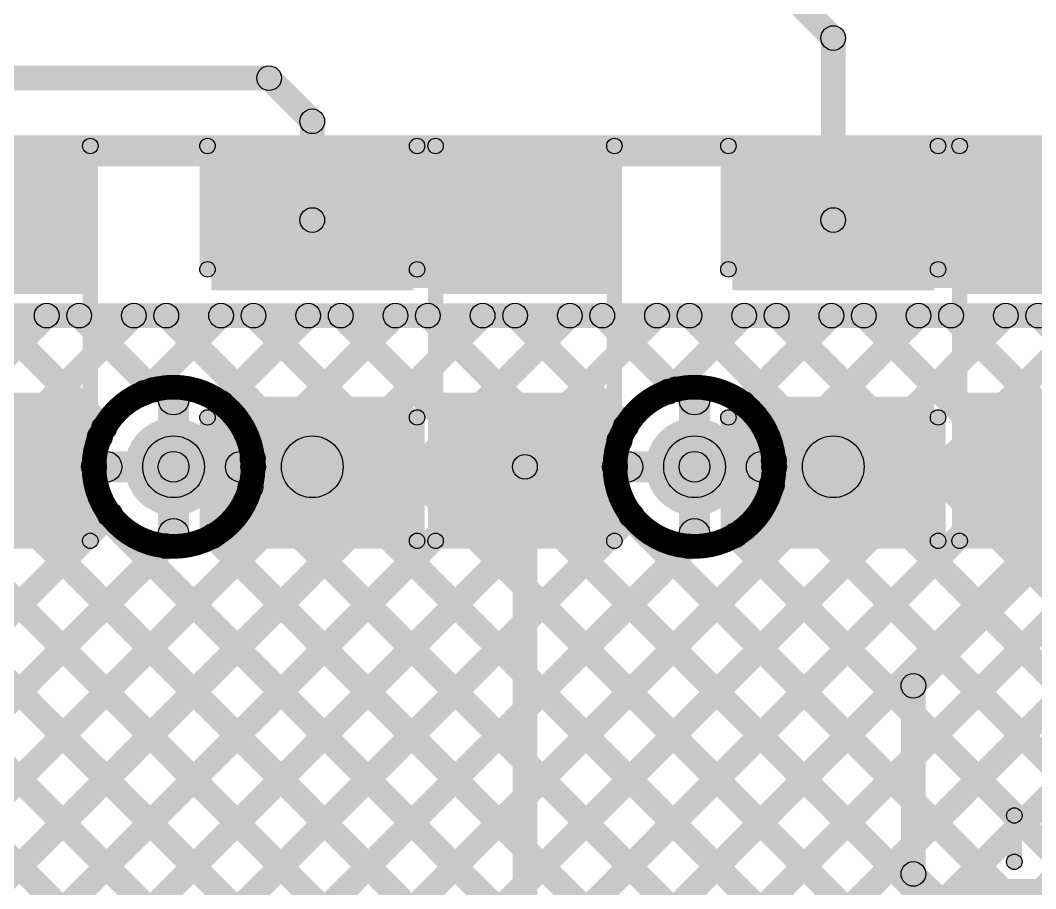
# Model space of a CAD drawing. Header units: millimetres. Extents: x 2.38 to 5.72, y -0.36 to 1.72.
# Drawn here: x 3.7343 to 4.0637, y 0.2732 to 0.5547 of the extents above; entities that cross this region are included whole.
import ezdxf

# ---------------------------------------------------------------- set-up
doc = ezdxf.new("R2010")
doc.units = ezdxf.units.MM
doc.header["$MEASUREMENT"] = 0
for name, color, linetype in [('BottomLayer', 5, 'Continuous'), ('BottomOverlay', 54, 'Continuous'), ('BottomPaste', 16, 'Continuous'), ('BottomSolder', 6, 'Continuous'), ('Mechanical1', 6, 'Continuous'), ('TopLayer', 1, 'Continuous'), ('ViaHoleLayer', 16, 'Continuous')]:
    doc.layers.add(name, color=color, linetype=linetype)

# ---------------------------------------------------------------- blocks, each defined once
blk = doc.blocks.new('20_QFN_B_2')
at = {"layer": 'BottomLayer'}
for points in [[(-0.03543, 0.0748), (-0.02756, 0.0748), (-0.02756, 0.04331), (-0.03543, 0.04331)], [(-0.01969, 0.0748), (-0.01181, 0.0748), (-0.01181, 0.04331), (-0.01969, 0.04331)], [(-0.00394, 0.0748), (0.00394, 0.0748), (0.00394, 0.04331), (-0.00394, 0.04331)], [(0.01181, 0.0748), (0.01969, 0.0748), (0.01969, 0.04331), (0.01181, 0.04331)], [(0.02756, 0.0748), (0.03543, 0.0748), (0.03543, 0.04331), (0.02756, 0.04331)], [(-0.0748, 0.03543), (-0.04331, 0.03543), (-0.04331, 0.02756), (-0.0748, 0.02756)], [(-0.03543, 0.03543), (0.03543, 0.03543), (0.03543, -0.03543), (-0.03543, -0.03543)], [(0.04331, 0.03543), (0.0748, 0.03543), (0.0748, 0.02756), (0.04331, 0.02756)], [(-0.0748, 0.01969), (-0.04331, 0.01969), (-0.04331, 0.01181), (-0.0748, 0.01181)], [(0.04331, 0.01969), (0.0748, 0.01969), (0.0748, 0.01181), (0.04331, 0.01181)], [(-0.0748, 0.00394), (-0.04331, 0.00394), (-0.04331, -0.00394), (-0.0748, -0.00394)], [(0.04331, 0.00394), (0.0748, 0.00394), (0.0748, -0.00394), (0.04331, -0.00394)], [(-0.0748, -0.01181), (-0.04331, -0.01181), (-0.04331, -0.01969), (-0.0748, -0.01969)], [(0.04331, -0.01181), (0.0748, -0.01181), (0.0748, -0.01969), (0.04331, -0.01969)], [(-0.0748, -0.02756), (-0.04331, -0.02756), (-0.04331, -0.03543), (-0.0748, -0.03543)], [(0.04331, -0.02756), (0.0748, -0.02756), (0.0748, -0.03543), (0.04331, -0.03543)], [(-0.03543, -0.04331), (-0.02756, -0.04331), (-0.02756, -0.0748), (-0.03543, -0.0748)], [(-0.01969, -0.04331), (-0.01181, -0.04331), (-0.01181, -0.0748), (-0.01969, -0.0748)], [(-0.00394, -0.04331), (0.00394, -0.04331), (0.00394, -0.0748), (-0.00394, -0.0748)], [(0.01181, -0.04331), (0.01969, -0.04331), (0.01969, -0.0748), (0.01181, -0.0748)], [(0.02756, -0.04331), (0.03543, -0.04331), (0.03543, -0.0748), (0.02756, -0.0748)]]:
    blk.add_hatch(color=5, dxfattribs=at).paths.add_polyline_path(points)
at = {"layer": 'BottomOverlay'}
h = blk.add_hatch(color=54, dxfattribs=at)
edge = h.paths.add_edge_path()
edge.add_arc((-0.06, 0.06), 0.0025, 0, 360)
h = blk.add_hatch(color=54, dxfattribs=at)
edge = h.paths.add_edge_path()
edge.add_arc((-0.06, 0.06), 0.0025, 0, 360)
for points in [[(-0.0625, 0.06), (-0.0575, 0.06), (-0.0575, 0.045), (-0.0625, 0.045)], [(-0.045, 0.0625), (-0.045, 0.0575), (-0.06, 0.0575), (-0.06, 0.0625)], [(0.06, 0.0625), (0.06, 0.0575), (0.045, 0.0575), (0.045, 0.0625)], [(0.0575, 0.06), (0.0625, 0.06), (0.0625, 0.045), (0.0575, 0.045)], [(-0.0625, -0.045), (-0.0575, -0.045), (-0.0575, -0.06), (-0.0625, -0.06)], [(0.0575, -0.045), (0.0625, -0.045), (0.0625, -0.06), (0.0575, -0.06)], [(-0.045, -0.0575), (-0.045, -0.0625), (-0.06, -0.0625), (-0.06, -0.0575)], [(0.06, -0.0575), (0.06, -0.0625), (0.045, -0.0625), (0.045, -0.0575)]]:
    blk.add_hatch(color=54, dxfattribs=at).paths.add_polyline_path(points)
h = blk.add_hatch(color=54, dxfattribs=at)
edge = h.paths.add_edge_path()
edge.add_arc((-0.045, 0.06), 0.0025, 0, 360)
h = blk.add_hatch(color=54, dxfattribs=at)
edge = h.paths.add_edge_path()
edge.add_arc((0.045, 0.06), 0.0025, 0, 360)
h = blk.add_hatch(color=54, dxfattribs=at)
edge = h.paths.add_edge_path()
edge.add_arc((0.06, 0.06), 0.0025, 0, 360)
h = blk.add_hatch(color=54, dxfattribs=at)
edge = h.paths.add_edge_path()
edge.add_arc((0.06, 0.06), 0.0025, 0, 360)
h = blk.add_hatch(color=54, dxfattribs=at)
edge = h.paths.add_edge_path()
edge.add_arc((-0.06, 0.045), 0.0025, 0, 360)
h = blk.add_hatch(color=54, dxfattribs=at)
edge = h.paths.add_edge_path()
edge.add_arc((0.06, 0.045), 0.0025, 0, 360)
h = blk.add_hatch(color=54, dxfattribs=at)
edge = h.paths.add_edge_path()
edge.add_arc((-0.072, -0.043), 0.0025, 0, 360)
h = blk.add_hatch(color=54, dxfattribs=at)
edge = h.paths.add_edge_path()
edge.add_arc((-0.068, -0.043), 0.0025, 0, 360)
h = blk.add_hatch(color=54, dxfattribs=at)
edge = h.paths.add_edge_path()
edge.add_arc((-0.06, -0.045), 0.0025, 0, 360)
h = blk.add_hatch(color=54, dxfattribs=at)
edge = h.paths.add_edge_path()
edge.add_arc((0.06, -0.045), 0.0025, 0, 360)
h = blk.add_hatch(color=54, dxfattribs=at)
edge = h.paths.add_edge_path()
edge.add_arc((-0.06, -0.06), 0.0025, 0, 360)
h = blk.add_hatch(color=54, dxfattribs=at)
edge = h.paths.add_edge_path()
edge.add_arc((-0.06, -0.06), 0.0025, 0, 360)
h = blk.add_hatch(color=54, dxfattribs=at)
edge = h.paths.add_edge_path()
edge.add_arc((-0.045, -0.06), 0.0025, 0, 360)
h = blk.add_hatch(color=54, dxfattribs=at)
edge = h.paths.add_edge_path()
edge.add_arc((0.045, -0.06), 0.0025, 0, 360)
h = blk.add_hatch(color=54, dxfattribs=at)
edge = h.paths.add_edge_path()
edge.add_arc((0.06, -0.06), 0.0025, 0, 360)
h = blk.add_hatch(color=54, dxfattribs=at)
edge = h.paths.add_edge_path()
edge.add_arc((0.06, -0.06), 0.0025, 0, 360)
at = {"layer": 'BottomPaste'}
for points in [[(-0.03543, 0.0748), (-0.02756, 0.0748), (-0.02756, 0.04331), (-0.03543, 0.04331)], [(-0.01969, 0.0748), (-0.01181, 0.0748), (-0.01181, 0.04331), (-0.01969, 0.04331)], [(-0.00394, 0.0748), (0.00394, 0.0748), (0.00394, 0.04331), (-0.00394, 0.04331)], [(0.01181, 0.0748), (0.01969, 0.0748), (0.01969, 0.04331), (0.01181, 0.04331)], [(0.02756, 0.0748), (0.03543, 0.0748), (0.03543, 0.04331), (0.02756, 0.04331)], [(-0.0748, 0.03543), (-0.04331, 0.03543), (-0.04331, 0.02756), (-0.0748, 0.02756)], [(-0.03543, 0.03543), (0.03543, 0.03543), (0.03543, -0.03543), (-0.03543, -0.03543)], [(0.04331, 0.03543), (0.0748, 0.03543), (0.0748, 0.02756), (0.04331, 0.02756)], [(-0.0748, 0.01969), (-0.04331, 0.01969), (-0.04331, 0.01181), (-0.0748, 0.01181)], [(0.04331, 0.01969), (0.0748, 0.01969), (0.0748, 0.01181), (0.04331, 0.01181)], [(-0.0748, 0.00394), (-0.04331, 0.00394), (-0.04331, -0.00394), (-0.0748, -0.00394)], [(0.04331, 0.00394), (0.0748, 0.00394), (0.0748, -0.00394), (0.04331, -0.00394)], [(-0.0748, -0.01181), (-0.04331, -0.01181), (-0.04331, -0.01969), (-0.0748, -0.01969)], [(0.04331, -0.01181), (0.0748, -0.01181), (0.0748, -0.01969), (0.04331, -0.01969)], [(-0.0748, -0.02756), (-0.04331, -0.02756), (-0.04331, -0.03543), (-0.0748, -0.03543)], [(0.04331, -0.02756), (0.0748, -0.02756), (0.0748, -0.03543), (0.04331, -0.03543)], [(-0.03543, -0.04331), (-0.02756, -0.04331), (-0.02756, -0.0748), (-0.03543, -0.0748)], [(-0.01969, -0.04331), (-0.01181, -0.04331), (-0.01181, -0.0748), (-0.01969, -0.0748)], [(-0.00394, -0.04331), (0.00394, -0.04331), (0.00394, -0.0748), (-0.00394, -0.0748)], [(0.01181, -0.04331), (0.01969, -0.04331), (0.01969, -0.0748), (0.01181, -0.0748)], [(0.02756, -0.04331), (0.03543, -0.04331), (0.03543, -0.0748), (0.02756, -0.0748)]]:
    blk.add_hatch(color=16, dxfattribs=at).paths.add_polyline_path(points)
at = {"layer": 'BottomSolder'}
for points in [[(-0.03943, 0.0788), (-0.02356, 0.0788), (-0.02356, 0.03931), (-0.03943, 0.03931)], [(-0.02369, 0.0788), (-0.00781, 0.0788), (-0.00781, 0.03931), (-0.02369, 0.03931)], [(-0.00794, 0.0788), (0.00794, 0.0788), (0.00794, 0.03931), (-0.00794, 0.03931)], [(0.00781, 0.0788), (0.02369, 0.0788), (0.02369, 0.03931), (0.00781, 0.03931)], [(0.02356, 0.0788), (0.03943, 0.0788), (0.03943, 0.03931), (0.02356, 0.03931)], [(-0.0788, 0.03943), (-0.03931, 0.03943), (-0.03931, 0.02356), (-0.0788, 0.02356)], [(-0.03943, 0.03943), (0.03943, 0.03943), (0.03943, -0.03943), (-0.03943, -0.03943)], [(0.03931, 0.03943), (0.0788, 0.03943), (0.0788, 0.02356), (0.03931, 0.02356)], [(-0.0788, 0.02369), (-0.03931, 0.02369), (-0.03931, 0.00781), (-0.0788, 0.00781)], [(0.03931, 0.02369), (0.0788, 0.02369), (0.0788, 0.00781), (0.03931, 0.00781)], [(-0.0788, 0.00794), (-0.03931, 0.00794), (-0.03931, -0.00794), (-0.0788, -0.00794)], [(0.03931, 0.00794), (0.0788, 0.00794), (0.0788, -0.00794), (0.03931, -0.00794)], [(-0.0788, -0.00781), (-0.03931, -0.00781), (-0.03931, -0.02369), (-0.0788, -0.02369)], [(0.03931, -0.00781), (0.0788, -0.00781), (0.0788, -0.02369), (0.03931, -0.02369)], [(-0.0788, -0.02356), (-0.03931, -0.02356), (-0.03931, -0.03943), (-0.0788, -0.03943)], [(0.03931, -0.02356), (0.0788, -0.02356), (0.0788, -0.03943), (0.03931, -0.03943)], [(-0.03943, -0.03931), (-0.02356, -0.03931), (-0.02356, -0.0788), (-0.03943, -0.0788)], [(-0.02369, -0.03931), (-0.00781, -0.03931), (-0.00781, -0.0788), (-0.02369, -0.0788)], [(-0.00794, -0.03931), (0.00794, -0.03931), (0.00794, -0.0788), (-0.00794, -0.0788)], [(0.00781, -0.03931), (0.02369, -0.03931), (0.02369, -0.0788), (0.00781, -0.0788)], [(0.02356, -0.03931), (0.03943, -0.03931), (0.03943, -0.0788), (0.02356, -0.0788)]]:
    blk.add_hatch(color=6, dxfattribs=at).paths.add_polyline_path(points)
at = {"layer": 'BottomOverlay', "const_width": 0.005}
blk.add_lwpolyline([(-0.068, -0.043, 1), (-0.072, -0.043, 1)], format="xyb", close=True, dxfattribs=at)
at = {"layer": 'BottomOverlay'}
for centre in [(-0.06, 0.06), (-0.06, 0.06), (-0.045, 0.06), (0.045, 0.06), (0.06, 0.06), (0.06, 0.06), (-0.06, 0.045), (0.06, 0.045), (-0.072, -0.043), (-0.068, -0.043), (-0.06, -0.045), (0.06, -0.045), (-0.06, -0.06), (-0.06, -0.06), (-0.045, -0.06), (0.045, -0.06), (0.06, -0.06), (0.06, -0.06)]:
    blk.add_circle(centre, 0.0025, dxfattribs=at)
blk = doc.blocks.new('RES_0805_B_6')
at = {"layer": 'BottomLayer'}
for points in [[(-0.06, 0.025), (-0.02, 0.025), (-0.02, -0.025), (-0.06, -0.025)], [(0.02, 0.025), (0.06, 0.025), (0.06, -0.025), (0.02, -0.025)]]:
    blk.add_hatch(color=5, dxfattribs=at).paths.add_polyline_path(points)
at = {"layer": 'BottomOverlay'}
h = blk.add_hatch(color=54, dxfattribs=at)
edge = h.paths.add_edge_path()
edge.add_arc((-0.064, 0.029), 0.0025, 0, 360)
h = blk.add_hatch(color=54, dxfattribs=at)
edge = h.paths.add_edge_path()
edge.add_arc((-0.064, 0.029), 0.0025, 0, 360)
for points in [[(-0.064, 0.0265), (-0.064, 0.0315), (0.064, 0.0315), (0.064, 0.0265)], [(-0.0665, 0.029), (-0.0615, 0.029), (-0.0615, -0.029), (-0.0665, -0.029)], [(0.0615, 0.029), (0.0665, 0.029), (0.0665, -0.029), (0.0615, -0.029)], [(-0.064, -0.0315), (-0.064, -0.0265), (0.064, -0.0265), (0.064, -0.0315)]]:
    blk.add_hatch(color=54, dxfattribs=at).paths.add_polyline_path(points)
h = blk.add_hatch(color=54, dxfattribs=at)
edge = h.paths.add_edge_path()
edge.add_arc((0.064, 0.029), 0.0025, 0, 360)
h = blk.add_hatch(color=54, dxfattribs=at)
edge = h.paths.add_edge_path()
edge.add_arc((0.064, 0.029), 0.0025, 0, 360)
h = blk.add_hatch(color=54, dxfattribs=at)
edge = h.paths.add_edge_path()
edge.add_arc((-0.064, -0.029), 0.0025, 0, 360)
h = blk.add_hatch(color=54, dxfattribs=at)
edge = h.paths.add_edge_path()
edge.add_arc((-0.064, -0.029), 0.0025, 0, 360)
h = blk.add_hatch(color=54, dxfattribs=at)
edge = h.paths.add_edge_path()
edge.add_arc((0.064, -0.029), 0.0025, 0, 360)
h = blk.add_hatch(color=54, dxfattribs=at)
edge = h.paths.add_edge_path()
edge.add_arc((0.064, -0.029), 0.0025, 0, 360)
at = {"layer": 'BottomPaste'}
for points in [[(-0.06, 0.025), (-0.02, 0.025), (-0.02, -0.025), (-0.06, -0.025)], [(0.02, 0.025), (0.06, 0.025), (0.06, -0.025), (0.02, -0.025)]]:
    blk.add_hatch(color=16, dxfattribs=at).paths.add_polyline_path(points)
at = {"layer": 'BottomSolder'}
for points in [[(-0.064, 0.029), (-0.016, 0.029), (-0.016, -0.029), (-0.064, -0.029)], [(0.016, 0.029), (0.064, 0.029), (0.064, -0.029), (0.016, -0.029)]]:
    blk.add_hatch(color=6, dxfattribs=at).paths.add_polyline_path(points)
at = {"layer": 'BottomOverlay'}
for centre in [(-0.064, 0.029), (-0.064, 0.029), (0.064, 0.029), (0.064, 0.029), (-0.064, -0.029), (-0.064, -0.029), (0.064, -0.029), (0.064, -0.029)]:
    blk.add_circle(centre, 0.0025, dxfattribs=at)
blk = doc.blocks.new('RES_0805_B_7')
at = {"layer": 'BottomLayer'}
for points in [[(-0.06, 0.025), (-0.02, 0.025), (-0.02, -0.025), (-0.06, -0.025)], [(0.02, 0.025), (0.06, 0.025), (0.06, -0.025), (0.02, -0.025)]]:
    blk.add_hatch(color=5, dxfattribs=at).paths.add_polyline_path(points)
at = {"layer": 'BottomOverlay'}
h = blk.add_hatch(color=54, dxfattribs=at)
edge = h.paths.add_edge_path()
edge.add_arc((-0.064, 0.029), 0.0025, 0, 360)
h = blk.add_hatch(color=54, dxfattribs=at)
edge = h.paths.add_edge_path()
edge.add_arc((-0.064, 0.029), 0.0025, 0, 360)
for points in [[(-0.064, 0.0265), (-0.064, 0.0315), (0.064, 0.0315), (0.064, 0.0265)], [(-0.0665, 0.029), (-0.0615, 0.029), (-0.0615, -0.029), (-0.0665, -0.029)], [(0.0615, 0.029), (0.0665, 0.029), (0.0665, -0.029), (0.0615, -0.029)], [(-0.064, -0.0315), (-0.064, -0.0265), (0.064, -0.0265), (0.064, -0.0315)]]:
    blk.add_hatch(color=54, dxfattribs=at).paths.add_polyline_path(points)
h = blk.add_hatch(color=54, dxfattribs=at)
edge = h.paths.add_edge_path()
edge.add_arc((0.064, 0.029), 0.0025, 0, 360)
h = blk.add_hatch(color=54, dxfattribs=at)
edge = h.paths.add_edge_path()
edge.add_arc((0.064, 0.029), 0.0025, 0, 360)
h = blk.add_hatch(color=54, dxfattribs=at)
edge = h.paths.add_edge_path()
edge.add_arc((-0.064, -0.029), 0.0025, 0, 360)
h = blk.add_hatch(color=54, dxfattribs=at)
edge = h.paths.add_edge_path()
edge.add_arc((-0.064, -0.029), 0.0025, 0, 360)
h = blk.add_hatch(color=54, dxfattribs=at)
edge = h.paths.add_edge_path()
edge.add_arc((0.064, -0.029), 0.0025, 0, 360)
h = blk.add_hatch(color=54, dxfattribs=at)
edge = h.paths.add_edge_path()
edge.add_arc((0.064, -0.029), 0.0025, 0, 360)
at = {"layer": 'BottomPaste'}
for points in [[(-0.06, 0.025), (-0.02, 0.025), (-0.02, -0.025), (-0.06, -0.025)], [(0.02, 0.025), (0.06, 0.025), (0.06, -0.025), (0.02, -0.025)]]:
    blk.add_hatch(color=16, dxfattribs=at).paths.add_polyline_path(points)
at = {"layer": 'BottomSolder'}
for points in [[(-0.064, 0.029), (-0.016, 0.029), (-0.016, -0.029), (-0.064, -0.029)], [(0.016, 0.029), (0.064, 0.029), (0.064, -0.029), (0.016, -0.029)]]:
    blk.add_hatch(color=6, dxfattribs=at).paths.add_polyline_path(points)
at = {"layer": 'BottomOverlay'}
for centre in [(-0.064, 0.029), (-0.064, 0.029), (0.064, 0.029), (0.064, 0.029), (-0.064, -0.029), (-0.064, -0.029), (0.064, -0.029), (0.064, -0.029)]:
    blk.add_circle(centre, 0.0025, dxfattribs=at)
blk = doc.blocks.new('RES_0805_B_8')
at = {"layer": 'BottomLayer'}
for points in [[(-0.06, 0.025), (-0.02, 0.025), (-0.02, -0.025), (-0.06, -0.025)], [(0.02, 0.025), (0.06, 0.025), (0.06, -0.025), (0.02, -0.025)]]:
    blk.add_hatch(color=5, dxfattribs=at).paths.add_polyline_path(points)
at = {"layer": 'BottomOverlay'}
h = blk.add_hatch(color=54, dxfattribs=at)
edge = h.paths.add_edge_path()
edge.add_arc((-0.064, 0.029), 0.0025, 0, 360)
h = blk.add_hatch(color=54, dxfattribs=at)
edge = h.paths.add_edge_path()
edge.add_arc((-0.064, 0.029), 0.0025, 0, 360)
for points in [[(-0.064, 0.0265), (-0.064, 0.0315), (0.064, 0.0315), (0.064, 0.0265)], [(-0.0665, 0.029), (-0.0615, 0.029), (-0.0615, -0.029), (-0.0665, -0.029)], [(0.0615, 0.029), (0.0665, 0.029), (0.0665, -0.029), (0.0615, -0.029)], [(-0.064, -0.0315), (-0.064, -0.0265), (0.064, -0.0265), (0.064, -0.0315)]]:
    blk.add_hatch(color=54, dxfattribs=at).paths.add_polyline_path(points)
h = blk.add_hatch(color=54, dxfattribs=at)
edge = h.paths.add_edge_path()
edge.add_arc((0.064, 0.029), 0.0025, 0, 360)
h = blk.add_hatch(color=54, dxfattribs=at)
edge = h.paths.add_edge_path()
edge.add_arc((0.064, 0.029), 0.0025, 0, 360)
h = blk.add_hatch(color=54, dxfattribs=at)
edge = h.paths.add_edge_path()
edge.add_arc((-0.064, -0.029), 0.0025, 0, 360)
h = blk.add_hatch(color=54, dxfattribs=at)
edge = h.paths.add_edge_path()
edge.add_arc((-0.064, -0.029), 0.0025, 0, 360)
h = blk.add_hatch(color=54, dxfattribs=at)
edge = h.paths.add_edge_path()
edge.add_arc((0.064, -0.029), 0.0025, 0, 360)
h = blk.add_hatch(color=54, dxfattribs=at)
edge = h.paths.add_edge_path()
edge.add_arc((0.064, -0.029), 0.0025, 0, 360)
at = {"layer": 'BottomPaste'}
for points in [[(-0.06, 0.025), (-0.02, 0.025), (-0.02, -0.025), (-0.06, -0.025)], [(0.02, 0.025), (0.06, 0.025), (0.06, -0.025), (0.02, -0.025)]]:
    blk.add_hatch(color=16, dxfattribs=at).paths.add_polyline_path(points)
at = {"layer": 'BottomSolder'}
for points in [[(-0.064, 0.029), (-0.016, 0.029), (-0.016, -0.029), (-0.064, -0.029)], [(0.016, 0.029), (0.064, 0.029), (0.064, -0.029), (0.016, -0.029)]]:
    blk.add_hatch(color=6, dxfattribs=at).paths.add_polyline_path(points)
at = {"layer": 'BottomOverlay'}
for centre in [(-0.064, 0.029), (-0.064, 0.029), (0.064, 0.029), (0.064, 0.029), (-0.064, -0.029), (-0.064, -0.029), (0.064, -0.029), (0.064, -0.029)]:
    blk.add_circle(centre, 0.0025, dxfattribs=at)
blk = doc.blocks.new('C__0805_B_26')
at = {"layer": 'BottomLayer'}
for points in [[(-0.06, 0.03), (-0.02, 0.03), (-0.02, -0.03), (-0.06, -0.03)], [(0.02, 0.03), (0.06, 0.03), (0.06, -0.03), (0.02, -0.03)]]:
    blk.add_hatch(color=5, dxfattribs=at).paths.add_polyline_path(points)
at = {"layer": 'BottomOverlay'}
h = blk.add_hatch(color=54, dxfattribs=at)
edge = h.paths.add_edge_path()
edge.add_arc((-0.064, 0.034), 0.0025, 0, 360)
h = blk.add_hatch(color=54, dxfattribs=at)
edge = h.paths.add_edge_path()
edge.add_arc((-0.064, 0.034), 0.0025, 0, 360)
for points in [[(-0.064, 0.0315), (-0.064, 0.0365), (-0.024, 0.0365), (-0.024, 0.0315)], [(0.024, 0.0315), (0.024, 0.0365), (0.064, 0.0365), (0.064, 0.0315)], [(-0.0665, 0.034), (-0.0615, 0.034), (-0.0615, -0.034), (-0.0665, -0.034)], [(0.0615, 0.034), (0.0665, 0.034), (0.0665, -0.034), (0.0615, -0.034)], [(-0.064, -0.0365), (-0.064, -0.0315), (-0.024, -0.0315), (-0.024, -0.0365)], [(0.024, -0.0365), (0.024, -0.0315), (0.064, -0.0315), (0.064, -0.0365)]]:
    blk.add_hatch(color=54, dxfattribs=at).paths.add_polyline_path(points)
h = blk.add_hatch(color=54, dxfattribs=at)
edge = h.paths.add_edge_path()
edge.add_arc((-0.024, 0.034), 0.0025, 0, 360)
h = blk.add_hatch(color=54, dxfattribs=at)
edge = h.paths.add_edge_path()
edge.add_arc((0.024, 0.034), 0.0025, 0, 360)
h = blk.add_hatch(color=54, dxfattribs=at)
edge = h.paths.add_edge_path()
edge.add_arc((0.064, 0.034), 0.0025, 0, 360)
h = blk.add_hatch(color=54, dxfattribs=at)
edge = h.paths.add_edge_path()
edge.add_arc((0.064, 0.034), 0.0025, 0, 360)
h = blk.add_hatch(color=54, dxfattribs=at)
edge = h.paths.add_edge_path()
edge.add_arc((-0.064, -0.034), 0.0025, 0, 360)
h = blk.add_hatch(color=54, dxfattribs=at)
edge = h.paths.add_edge_path()
edge.add_arc((-0.064, -0.034), 0.0025, 0, 360)
h = blk.add_hatch(color=54, dxfattribs=at)
edge = h.paths.add_edge_path()
edge.add_arc((-0.024, -0.034), 0.0025, 0, 360)
h = blk.add_hatch(color=54, dxfattribs=at)
edge = h.paths.add_edge_path()
edge.add_arc((0.024, -0.034), 0.0025, 0, 360)
h = blk.add_hatch(color=54, dxfattribs=at)
edge = h.paths.add_edge_path()
edge.add_arc((0.064, -0.034), 0.0025, 0, 360)
h = blk.add_hatch(color=54, dxfattribs=at)
edge = h.paths.add_edge_path()
edge.add_arc((0.064, -0.034), 0.0025, 0, 360)
at = {"layer": 'BottomPaste'}
for points in [[(-0.06, 0.03), (-0.02, 0.03), (-0.02, -0.03), (-0.06, -0.03)], [(0.02, 0.03), (0.06, 0.03), (0.06, -0.03), (0.02, -0.03)]]:
    blk.add_hatch(color=16, dxfattribs=at).paths.add_polyline_path(points)
at = {"layer": 'BottomSolder'}
for points in [[(-0.06276, 0.03276), (-0.01724, 0.03276), (-0.01724, -0.03276), (-0.06276, -0.03276)], [(0.01724, 0.03276), (0.06276, 0.03276), (0.06276, -0.03276), (0.01724, -0.03276)]]:
    blk.add_hatch(color=6, dxfattribs=at).paths.add_polyline_path(points)
at = {"layer": 'BottomOverlay'}
for centre in [(-0.064, 0.034), (-0.064, 0.034), (-0.024, 0.034), (0.024, 0.034), (0.064, 0.034), (0.064, 0.034), (-0.064, -0.034), (-0.064, -0.034), (-0.024, -0.034), (0.024, -0.034), (0.064, -0.034), (0.064, -0.034)]:
    blk.add_circle(centre, 0.0025, dxfattribs=at)
blk = doc.blocks.new('C__0805_B_27')
at = {"layer": 'BottomLayer'}
for points in [[(-0.06, 0.03), (-0.02, 0.03), (-0.02, -0.03), (-0.06, -0.03)], [(0.02, 0.03), (0.06, 0.03), (0.06, -0.03), (0.02, -0.03)]]:
    blk.add_hatch(color=5, dxfattribs=at).paths.add_polyline_path(points)
at = {"layer": 'BottomOverlay'}
h = blk.add_hatch(color=54, dxfattribs=at)
edge = h.paths.add_edge_path()
edge.add_arc((-0.064, 0.034), 0.0025, 0, 360)
h = blk.add_hatch(color=54, dxfattribs=at)
edge = h.paths.add_edge_path()
edge.add_arc((-0.064, 0.034), 0.0025, 0, 360)
for points in [[(-0.064, 0.0315), (-0.064, 0.0365), (-0.024, 0.0365), (-0.024, 0.0315)], [(0.024, 0.0315), (0.024, 0.0365), (0.064, 0.0365), (0.064, 0.0315)], [(-0.0665, 0.034), (-0.0615, 0.034), (-0.0615, -0.034), (-0.0665, -0.034)], [(0.0615, 0.034), (0.0665, 0.034), (0.0665, -0.034), (0.0615, -0.034)], [(-0.064, -0.0365), (-0.064, -0.0315), (-0.024, -0.0315), (-0.024, -0.0365)], [(0.024, -0.0365), (0.024, -0.0315), (0.064, -0.0315), (0.064, -0.0365)]]:
    blk.add_hatch(color=54, dxfattribs=at).paths.add_polyline_path(points)
h = blk.add_hatch(color=54, dxfattribs=at)
edge = h.paths.add_edge_path()
edge.add_arc((-0.024, 0.034), 0.0025, 0, 360)
h = blk.add_hatch(color=54, dxfattribs=at)
edge = h.paths.add_edge_path()
edge.add_arc((0.024, 0.034), 0.0025, 0, 360)
h = blk.add_hatch(color=54, dxfattribs=at)
edge = h.paths.add_edge_path()
edge.add_arc((0.064, 0.034), 0.0025, 0, 360)
h = blk.add_hatch(color=54, dxfattribs=at)
edge = h.paths.add_edge_path()
edge.add_arc((0.064, 0.034), 0.0025, 0, 360)
h = blk.add_hatch(color=54, dxfattribs=at)
edge = h.paths.add_edge_path()
edge.add_arc((-0.064, -0.034), 0.0025, 0, 360)
h = blk.add_hatch(color=54, dxfattribs=at)
edge = h.paths.add_edge_path()
edge.add_arc((-0.064, -0.034), 0.0025, 0, 360)
h = blk.add_hatch(color=54, dxfattribs=at)
edge = h.paths.add_edge_path()
edge.add_arc((-0.024, -0.034), 0.0025, 0, 360)
h = blk.add_hatch(color=54, dxfattribs=at)
edge = h.paths.add_edge_path()
edge.add_arc((0.024, -0.034), 0.0025, 0, 360)
h = blk.add_hatch(color=54, dxfattribs=at)
edge = h.paths.add_edge_path()
edge.add_arc((0.064, -0.034), 0.0025, 0, 360)
h = blk.add_hatch(color=54, dxfattribs=at)
edge = h.paths.add_edge_path()
edge.add_arc((0.064, -0.034), 0.0025, 0, 360)
at = {"layer": 'BottomPaste'}
for points in [[(-0.06, 0.03), (-0.02, 0.03), (-0.02, -0.03), (-0.06, -0.03)], [(0.02, 0.03), (0.06, 0.03), (0.06, -0.03), (0.02, -0.03)]]:
    blk.add_hatch(color=16, dxfattribs=at).paths.add_polyline_path(points)
at = {"layer": 'BottomSolder'}
for points in [[(-0.06276, 0.03276), (-0.01724, 0.03276), (-0.01724, -0.03276), (-0.06276, -0.03276)], [(0.01724, 0.03276), (0.06276, 0.03276), (0.06276, -0.03276), (0.01724, -0.03276)]]:
    blk.add_hatch(color=6, dxfattribs=at).paths.add_polyline_path(points)
at = {"layer": 'BottomOverlay'}
for centre in [(-0.064, 0.034), (-0.064, 0.034), (-0.024, 0.034), (0.024, 0.034), (0.064, 0.034), (0.064, 0.034), (-0.064, -0.034), (-0.064, -0.034), (-0.024, -0.034), (0.024, -0.034), (0.064, -0.034), (0.064, -0.034)]:
    blk.add_circle(centre, 0.0025, dxfattribs=at)

msp = doc.modelspace()

# ---------------------------------------------------------------- hatches: boundary and pattern name
at = {"layer": 'BottomLayer'}
for points in [[(3.96817, 0.57317), (3.97383, 0.57883), (4.00083, 0.55183), (3.99517, 0.54617)], [(4.002, 0.49), (3.994, 0.49), (3.994, 0.549), (4.002, 0.549)], [(3.682, 0.532), (3.682, 0.54), (3.815, 0.54), (3.815, 0.532)], [(3.81217, 0.53317), (3.81783, 0.53883), (3.83183, 0.52483), (3.82617, 0.51917)], [(3.833, 0.49), (3.825, 0.49), (3.825, 0.522), (3.833, 0.522)], [(3.628, 0.468), (3.754, 0.468), (3.754, 0.51), (3.628, 0.51)], [(3.799, 0.468), (3.925, 0.468), (3.925, 0.51), (3.799, 0.51)], [(3.968, 0.468), (4.094, 0.468), (4.094, 0.51), (3.968, 0.51)], [(3.784, 0.4), (3.784, 0.42), (3.829, 0.42), (3.829, 0.4)], [(3.953, 0.4), (3.953, 0.42), (3.998, 0.42), (3.998, 0.4)], [(3.902, 0.267), (3.894, 0.267), (3.894, 0.41), (3.902, 0.41)], [(4.02683, 0.33617), (4.02117, 0.34183), (4.06517, 0.38583), (4.07083, 0.38017)], [(4.028, 0.278), (4.02, 0.278), (4.02, 0.339), (4.028, 0.339)], [(4.02117, 0.27517), (4.02683, 0.28083), (4.03639, 0.27127), (4.03073, 0.26561)]]:
    msp.add_hatch(color=5, dxfattribs=at).paths.add_polyline_path(points)
h = msp.add_hatch(color=5, dxfattribs=at)
edge = h.paths.add_edge_path()
edge.add_arc((3.998, 0.549), 0.004, 0, 360)
h = msp.add_hatch(color=5, dxfattribs=at)
edge = h.paths.add_edge_path()
edge.add_arc((3.998, 0.549), 0.004, 0, 360)
h = msp.add_hatch(color=5, dxfattribs=at)
edge = h.paths.add_edge_path()
edge.add_arc((3.815, 0.536), 0.004, 0, 360)
h = msp.add_hatch(color=5, dxfattribs=at)
edge = h.paths.add_edge_path()
edge.add_arc((3.815, 0.536), 0.004, 0, 360)
h = msp.add_hatch(color=5, dxfattribs=at)
edge = h.paths.add_edge_path()
edge.add_arc((3.829, 0.522), 0.004, 0, 360)
h = msp.add_hatch(color=5, dxfattribs=at)
edge = h.paths.add_edge_path()
edge.add_arc((3.829, 0.522), 0.004, 0, 360)
h = msp.add_hatch(color=5, dxfattribs=at)
edge = h.paths.add_edge_path()
edge.add_arc((3.829, 0.49), 0.004, 0, 360)
h = msp.add_hatch(color=5, dxfattribs=at)
edge = h.paths.add_edge_path()
edge.add_arc((3.998, 0.49), 0.004, 0, 360)
h = msp.add_hatch(color=5, dxfattribs=at)
edge = h.paths.add_edge_path()
edge.add_arc((3.784, 0.41), 0.01181, 0, 360)
h = msp.add_hatch(color=5, dxfattribs=at)
edge = h.paths.add_edge_path()
edge.add_arc((3.953, 0.41), 0.01181, 0, 360)
h = msp.add_hatch(color=5, dxfattribs=at)
edge = h.paths.add_edge_path()
edge.add_arc((3.784, 0.41), 0.01, 0, 360)
h = msp.add_hatch(color=5, dxfattribs=at)
edge = h.paths.add_edge_path()
edge.add_arc((3.829, 0.41), 0.01, 0, 360)
h = msp.add_hatch(color=5, dxfattribs=at)
edge = h.paths.add_edge_path()
edge.add_arc((3.953, 0.41), 0.01, 0, 360)
h = msp.add_hatch(color=5, dxfattribs=at)
edge = h.paths.add_edge_path()
edge.add_arc((3.998, 0.41), 0.01, 0, 360)
h = msp.add_hatch(color=5, dxfattribs=at)
edge = h.paths.add_edge_path()
edge.add_arc((3.898, 0.41), 0.004, 0, 360)
h = msp.add_hatch(color=5, dxfattribs=at)
edge = h.paths.add_edge_path()
edge.add_arc((4.024, 0.339), 0.004, 0, 360)
h = msp.add_hatch(color=5, dxfattribs=at)
edge = h.paths.add_edge_path()
edge.add_arc((4.024, 0.339), 0.004, 0, 360)
h = msp.add_hatch(color=5, dxfattribs=at)
edge = h.paths.add_edge_path()
edge.add_arc((4.024, 0.278), 0.004, 0, 360)
h = msp.add_hatch(color=5, dxfattribs=at)
edge = h.paths.add_edge_path()
edge.add_arc((4.024, 0.278), 0.004, 0, 360)
at = {"layer": 'BottomSolder'}
h = msp.add_hatch(color=6, dxfattribs=at)
edge = h.paths.add_edge_path()
edge.add_arc((3.784, 0.41), 0.01581, 0, 360)
h = msp.add_hatch(color=6, dxfattribs=at)
edge = h.paths.add_edge_path()
edge.add_arc((3.953, 0.41), 0.01581, 0, 360)
at = {"layer": 'Mechanical1'}
msp.add_hatch(color=6, dxfattribs=at).paths.add_polyline_path([(3.093, 0.50744), (3.093, 0.51744), (5.14056, 0.51744), (5.14056, 0.50744)])
at = {"layer": 'TopLayer'}
for points in [[(3.48767, 0.19817), (3.48201, 0.20383), (3.74001, 0.46183), (3.74567, 0.45617)], [(3.51595, 0.19817), (3.5103, 0.20383), (3.7683, 0.46183), (3.77395, 0.45617)], [(3.60657, 0.455), (3.60657, 0.463), (4.62543, 0.463), (4.62543, 0.455)], [(3.60912, 0.45617), (3.61477, 0.46183), (3.87277, 0.20383), (3.86712, 0.19817)], [(3.62909, 0.19817), (3.62343, 0.20383), (3.88143, 0.46183), (3.88709, 0.45617)], [(3.6374, 0.45617), (3.64306, 0.46183), (3.90106, 0.20383), (3.8954, 0.19817)], [(3.65738, 0.19817), (3.65172, 0.20383), (3.90972, 0.46183), (3.91538, 0.45617)], [(3.66568, 0.45617), (3.67134, 0.46183), (3.92934, 0.20383), (3.92368, 0.19817)], [(3.68566, 0.19817), (3.68, 0.20383), (3.938, 0.46183), (3.94366, 0.45617)], [(3.69397, 0.45617), (3.69963, 0.46183), (3.95763, 0.20383), (3.95197, 0.19817)], [(3.72225, 0.45617), (3.72791, 0.46183), (3.7643, 0.42543), (3.75865, 0.41978)], [(3.75054, 0.45617), (3.75619, 0.46183), (3.78024, 0.43778), (3.77458, 0.43213)], [(3.77718, 0.43111), (3.77152, 0.43677), (3.79658, 0.46183), (3.80224, 0.45617)], [(3.77882, 0.45617), (3.78448, 0.46183), (4.04248, 0.20383), (4.03682, 0.19817)], [(3.7988, 0.19817), (3.79314, 0.20383), (4.05114, 0.46183), (4.0568, 0.45617)], [(3.80223, 0.42788), (3.79658, 0.43354), (3.82487, 0.46183), (3.83052, 0.45617)], [(3.8125, 0.40986), (3.80684, 0.41552), (3.85315, 0.46183), (3.85881, 0.45617)], [(3.80711, 0.45617), (3.81276, 0.46183), (4.11276, 0.16183), (4.10711, 0.15617)], [(3.82708, 0.19817), (3.82142, 0.20383), (4.07942, 0.46183), (4.08508, 0.45617)], [(3.83539, 0.45617), (3.84105, 0.46183), (4.14105, 0.16183), (4.13539, 0.15617)], [(3.85537, 0.19817), (3.84971, 0.20383), (4.10771, 0.46183), (4.11337, 0.45617)], [(3.86367, 0.45617), (3.86933, 0.46183), (4.09389, 0.23727), (4.08823, 0.23162)], [(3.89196, 0.45617), (3.89762, 0.46183), (3.93356, 0.42588), (3.92791, 0.42023)], [(3.92024, 0.45617), (3.9259, 0.46183), (3.9498, 0.43793), (3.94415, 0.43227)], [(3.94731, 0.43154), (3.94165, 0.43719), (3.96629, 0.46183), (3.97194, 0.45617)], [(3.94853, 0.45617), (3.95418, 0.46183), (4.23211, 0.1839), (4.22645, 0.17824)], [(3.9685, 0.19817), (3.96285, 0.20383), (4.22085, 0.46183), (4.2265, 0.45617)], [(3.97163, 0.42758), (3.96598, 0.43323), (3.99457, 0.46183), (4.00023, 0.45617)], [(3.98156, 0.40922), (3.9759, 0.41487), (4.02286, 0.46183), (4.02851, 0.45617)], [(3.97681, 0.45617), (3.98247, 0.46183), (4.19868, 0.24562), (4.19302, 0.23996)], [(3.99679, 0.19817), (3.99113, 0.20383), (4.24913, 0.46183), (4.25479, 0.45617)], [(4.0051, 0.45617), (4.01075, 0.46183), (4.21059, 0.26199), (4.20494, 0.25633)], [(4.03338, 0.45617), (4.03904, 0.46183), (4.23283, 0.26804), (4.22717, 0.26238)], [(4.06166, 0.45617), (4.06732, 0.46183), (4.10345, 0.4257), (4.0978, 0.42004)], [(3.789, 0.41), (3.779, 0.41), (3.779, 0.43181), (3.789, 0.43181)], [(3.958, 0.41), (3.948, 0.41), (3.948, 0.43181), (3.958, 0.43181)], [(3.54424, 0.19817), (3.53858, 0.20383), (3.75723, 0.42248), (3.76289, 0.41682)], [(3.88365, 0.19817), (3.87799, 0.20383), (4.09597, 0.42181), (4.10163, 0.41615)], [(3.71394, 0.19817), (3.70829, 0.20383), (3.92581, 0.42135), (3.93146, 0.41569)], [(3.76219, 0.405), (3.76219, 0.415), (3.784, 0.415), (3.784, 0.405)], [(3.784, 0.405), (3.784, 0.415), (3.80581, 0.415), (3.80581, 0.405)], [(3.93119, 0.405), (3.93119, 0.415), (3.953, 0.415), (3.953, 0.405)], [(3.953, 0.405), (3.953, 0.415), (3.97481, 0.415), (3.97481, 0.405)], [(3.789, 0.38819), (3.779, 0.38819), (3.779, 0.41), (3.789, 0.41)], [(3.958, 0.38819), (3.948, 0.38819), (3.948, 0.41), (3.958, 0.41)], [(3.63538, 0.40162), (3.64104, 0.40728), (3.84449, 0.20383), (3.83883, 0.19817)], [(3.80613, 0.40058), (3.81178, 0.40624), (4.01419, 0.20383), (4.00854, 0.19817)], [(3.97527, 0.40115), (3.98093, 0.4068), (4.12229, 0.26544), (4.11663, 0.25978)], [(3.57252, 0.19817), (3.56687, 0.20383), (3.76046, 0.39742), (3.76612, 0.39177)], [(3.74223, 0.19817), (3.73657, 0.20383), (3.92977, 0.39702), (3.93542, 0.39137)], [(3.91193, 0.19817), (3.90628, 0.20383), (4.09964, 0.39719), (4.10529, 0.39153)], [(3.62359, 0.38513), (3.62925, 0.39078), (3.8162, 0.20383), (3.81055, 0.19817)], [(3.79378, 0.38465), (3.79943, 0.3903), (3.98591, 0.20383), (3.98025, 0.19817)], [(3.96323, 0.38491), (3.96888, 0.39056), (4.10137, 0.25807), (4.09572, 0.25241)], [(3.60081, 0.19817), (3.59515, 0.20383), (3.77848, 0.38716), (3.78414, 0.3815)], [(3.77051, 0.19817), (3.76486, 0.20383), (3.94813, 0.3871), (3.95378, 0.38144)], [(3.94022, 0.19817), (3.93456, 0.20383), (4.11785, 0.38712), (4.12351, 0.38146)]]:
    msp.add_hatch(color=1, dxfattribs=at).paths.add_polyline_path(points)
h = msp.add_hatch(color=1, dxfattribs=at)
edge = h.paths.add_edge_path()
edge.add_arc((3.74284, 0.459), 0.004, 0, 360)
h = msp.add_hatch(color=1, dxfattribs=at)
edge = h.paths.add_edge_path()
edge.add_arc((3.75337, 0.459), 0.004, 0, 360)
h = msp.add_hatch(color=1, dxfattribs=at)
edge = h.paths.add_edge_path()
edge.add_arc((3.77113, 0.459), 0.004, 0, 360)
h = msp.add_hatch(color=1, dxfattribs=at)
edge = h.paths.add_edge_path()
edge.add_arc((3.78165, 0.459), 0.004, 0, 360)
h = msp.add_hatch(color=1, dxfattribs=at)
edge = h.paths.add_edge_path()
edge.add_arc((3.79941, 0.459), 0.004, 0, 360)
h = msp.add_hatch(color=1, dxfattribs=at)
edge = h.paths.add_edge_path()
edge.add_arc((3.80993, 0.459), 0.004, 0, 360)
h = msp.add_hatch(color=1, dxfattribs=at)
edge = h.paths.add_edge_path()
edge.add_arc((3.82769, 0.459), 0.004, 0, 360)
h = msp.add_hatch(color=1, dxfattribs=at)
edge = h.paths.add_edge_path()
edge.add_arc((3.83822, 0.459), 0.004, 0, 360)
h = msp.add_hatch(color=1, dxfattribs=at)
edge = h.paths.add_edge_path()
edge.add_arc((3.85598, 0.459), 0.004, 0, 360)
h = msp.add_hatch(color=1, dxfattribs=at)
edge = h.paths.add_edge_path()
edge.add_arc((3.8665, 0.459), 0.004, 0, 360)
h = msp.add_hatch(color=1, dxfattribs=at)
edge = h.paths.add_edge_path()
edge.add_arc((3.88426, 0.459), 0.004, 0, 360)
h = msp.add_hatch(color=1, dxfattribs=at)
edge = h.paths.add_edge_path()
edge.add_arc((3.89479, 0.459), 0.004, 0, 360)
h = msp.add_hatch(color=1, dxfattribs=at)
edge = h.paths.add_edge_path()
edge.add_arc((3.91255, 0.459), 0.004, 0, 360)
h = msp.add_hatch(color=1, dxfattribs=at)
edge = h.paths.add_edge_path()
edge.add_arc((3.92307, 0.459), 0.004, 0, 360)
h = msp.add_hatch(color=1, dxfattribs=at)
edge = h.paths.add_edge_path()
edge.add_arc((3.94083, 0.459), 0.004, 0, 360)
h = msp.add_hatch(color=1, dxfattribs=at)
edge = h.paths.add_edge_path()
edge.add_arc((3.95136, 0.459), 0.004, 0, 360)
h = msp.add_hatch(color=1, dxfattribs=at)
edge = h.paths.add_edge_path()
edge.add_arc((3.96912, 0.459), 0.004, 0, 360)
h = msp.add_hatch(color=1, dxfattribs=at)
edge = h.paths.add_edge_path()
edge.add_arc((3.97964, 0.459), 0.004, 0, 360)
h = msp.add_hatch(color=1, dxfattribs=at)
edge = h.paths.add_edge_path()
edge.add_arc((3.9974, 0.459), 0.004, 0, 360)
h = msp.add_hatch(color=1, dxfattribs=at)
edge = h.paths.add_edge_path()
edge.add_arc((4.00792, 0.459), 0.004, 0, 360)
h = msp.add_hatch(color=1, dxfattribs=at)
edge = h.paths.add_edge_path()
edge.add_arc((4.02568, 0.459), 0.004, 0, 360)
h = msp.add_hatch(color=1, dxfattribs=at)
edge = h.paths.add_edge_path()
edge.add_arc((4.03621, 0.459), 0.004, 0, 360)
h = msp.add_hatch(color=1, dxfattribs=at)
edge = h.paths.add_edge_path()
edge.add_arc((4.05397, 0.459), 0.004, 0, 360)
h = msp.add_hatch(color=1, dxfattribs=at)
edge = h.paths.add_edge_path()
edge.add_arc((4.06449, 0.459), 0.004, 0, 360)
h = msp.add_hatch(color=1, dxfattribs=at)
edge = h.paths.add_edge_path()
edge.add_arc((3.77741, 0.43496), 0.004, 0, 360)
h = msp.add_hatch(color=1, dxfattribs=at)
edge = h.paths.add_edge_path()
edge.add_arc((3.94448, 0.43436), 0.004, 0, 360)
h = msp.add_hatch(color=1, dxfattribs=at)
edge = h.paths.add_edge_path()
edge.add_arc((3.94697, 0.4351), 0.004, 0, 360)
h = msp.add_hatch(color=1, dxfattribs=at)
edge = h.paths.add_edge_path()
edge.add_arc((3.77435, 0.43394), 0.004, 0, 360)
h = msp.add_hatch(color=1, dxfattribs=at)
edge = h.paths.add_edge_path()
edge.add_arc((3.784, 0.43181), 0.005, 0, 360)
h = msp.add_hatch(color=1, dxfattribs=at)
edge = h.paths.add_edge_path()
edge.add_arc((3.953, 0.43181), 0.005, 0, 360)
h = msp.add_hatch(color=1, dxfattribs=at)
edge = h.paths.add_edge_path()
edge.add_arc((3.7994, 0.43071), 0.004, 0, 360)
h = msp.add_hatch(color=1, dxfattribs=at)
edge = h.paths.add_edge_path()
edge.add_arc((3.96881, 0.43041), 0.004, 0, 360)
h = msp.add_hatch(color=1, dxfattribs=at)
edge = h.paths.add_edge_path()
edge.add_arc((3.76148, 0.42261), 0.004, 0, 360)
h = msp.add_hatch(color=1, dxfattribs=at)
edge = h.paths.add_edge_path()
edge.add_arc((3.93073, 0.42305), 0.004, 0, 360)
h = msp.add_hatch(color=1, dxfattribs=at)
edge = h.paths.add_edge_path()
edge.add_arc((3.76006, 0.41965), 0.004, 0, 360)
h = msp.add_hatch(color=1, dxfattribs=at)
edge = h.paths.add_edge_path()
edge.add_arc((3.784, 0.41), 0.01181, 0, 360)
h = msp.add_hatch(color=1, dxfattribs=at)
edge = h.paths.add_edge_path()
edge.add_arc((3.92864, 0.41852), 0.004, 0, 360)
h = msp.add_hatch(color=1, dxfattribs=at)
edge = h.paths.add_edge_path()
edge.add_arc((3.953, 0.41), 0.01181, 0, 360)
h = msp.add_hatch(color=1, dxfattribs=at)
edge = h.paths.add_edge_path()
edge.add_arc((3.80967, 0.41269), 0.004, 0, 360)
h = msp.add_hatch(color=1, dxfattribs=at)
edge = h.paths.add_edge_path()
edge.add_arc((3.97873, 0.41205), 0.004, 0, 360)
h = msp.add_hatch(color=1, dxfattribs=at)
edge = h.paths.add_edge_path()
edge.add_arc((3.75819, 0.41), 0.004, 0, 360)
h = msp.add_hatch(color=1, dxfattribs=at)
edge = h.paths.add_edge_path()
edge.add_arc((3.76219, 0.41), 0.005, 0, 360)
h = msp.add_hatch(color=1, dxfattribs=at)
edge = h.paths.add_edge_path()
edge.add_arc((3.784, 0.41), 0.005, 0, 360)
h = msp.add_hatch(color=1, dxfattribs=at)
edge = h.paths.add_edge_path()
edge.add_arc((3.784, 0.41), 0.005, 0, 360)
h = msp.add_hatch(color=1, dxfattribs=at)
edge = h.paths.add_edge_path()
edge.add_arc((3.784, 0.41), 0.005, 0, 360)
h = msp.add_hatch(color=1, dxfattribs=at)
edge = h.paths.add_edge_path()
edge.add_arc((3.784, 0.41), 0.005, 0, 360)
h = msp.add_hatch(color=1, dxfattribs=at)
edge = h.paths.add_edge_path()
edge.add_arc((3.80581, 0.41), 0.005, 0, 360)
h = msp.add_hatch(color=1, dxfattribs=at)
edge = h.paths.add_edge_path()
edge.add_arc((3.80981, 0.41), 0.004, 0, 360)
h = msp.add_hatch(color=1, dxfattribs=at)
edge = h.paths.add_edge_path()
edge.add_arc((3.92719, 0.41), 0.004, 0, 360)
h = msp.add_hatch(color=1, dxfattribs=at)
edge = h.paths.add_edge_path()
edge.add_arc((3.93119, 0.41), 0.005, 0, 360)
h = msp.add_hatch(color=1, dxfattribs=at)
edge = h.paths.add_edge_path()
edge.add_arc((3.953, 0.41), 0.005, 0, 360)
h = msp.add_hatch(color=1, dxfattribs=at)
edge = h.paths.add_edge_path()
edge.add_arc((3.953, 0.41), 0.005, 0, 360)
h = msp.add_hatch(color=1, dxfattribs=at)
edge = h.paths.add_edge_path()
edge.add_arc((3.953, 0.41), 0.005, 0, 360)
h = msp.add_hatch(color=1, dxfattribs=at)
edge = h.paths.add_edge_path()
edge.add_arc((3.953, 0.41), 0.005, 0, 360)
h = msp.add_hatch(color=1, dxfattribs=at)
edge = h.paths.add_edge_path()
edge.add_arc((3.97481, 0.41), 0.005, 0, 360)
h = msp.add_hatch(color=1, dxfattribs=at)
edge = h.paths.add_edge_path()
edge.add_arc((3.97881, 0.41), 0.004, 0, 360)
h = msp.add_hatch(color=1, dxfattribs=at)
edge = h.paths.add_edge_path()
edge.add_arc((3.80896, 0.40341), 0.004, 0, 360)
h = msp.add_hatch(color=1, dxfattribs=at)
edge = h.paths.add_edge_path()
edge.add_arc((3.9781, 0.40397), 0.004, 0, 360)
h = msp.add_hatch(color=1, dxfattribs=at)
edge = h.paths.add_edge_path()
edge.add_arc((3.76329, 0.3946), 0.004, 0, 360)
h = msp.add_hatch(color=1, dxfattribs=at)
edge = h.paths.add_edge_path()
edge.add_arc((3.93259, 0.39419), 0.004, 0, 360)
h = msp.add_hatch(color=1, dxfattribs=at)
edge = h.paths.add_edge_path()
edge.add_arc((3.784, 0.38819), 0.005, 0, 360)
h = msp.add_hatch(color=1, dxfattribs=at)
edge = h.paths.add_edge_path()
edge.add_arc((3.953, 0.38819), 0.005, 0, 360)
h = msp.add_hatch(color=1, dxfattribs=at)
edge = h.paths.add_edge_path()
edge.add_arc((3.79661, 0.38748), 0.004, 0, 360)
h = msp.add_hatch(color=1, dxfattribs=at)
edge = h.paths.add_edge_path()
edge.add_arc((3.96605, 0.38773), 0.004, 0, 360)
h = msp.add_hatch(color=1, dxfattribs=at)
edge = h.paths.add_edge_path()
edge.add_arc((3.78131, 0.38433), 0.004, 0, 360)
h = msp.add_hatch(color=1, dxfattribs=at)
edge = h.paths.add_edge_path()
edge.add_arc((3.95095, 0.38427), 0.004, 0, 360)
at = {"layer": 'ViaHoleLayer'}
h = msp.add_hatch(color=16, dxfattribs=at)
edge = h.paths.add_edge_path()
edge.add_arc((3.784, 0.41), 0.00591, 0, 360)
h = msp.add_hatch(color=16, dxfattribs=at)
edge = h.paths.add_edge_path()
edge.add_arc((3.953, 0.41), 0.00591, 0, 360)

# ---------------------------------------------------------------- linework, layer by layer
at = {"layer": 'BottomLayer'}
for centre, radius in [((3.998, 0.549), 0.004), ((3.998, 0.549), 0.004), ((3.815, 0.536), 0.004), ((3.815, 0.536), 0.004), ((3.829, 0.522), 0.004), ((3.829, 0.522), 0.004), ((3.829, 0.49), 0.004), ((3.998, 0.49), 0.004), ((3.784, 0.41), 0.01), ((3.829, 0.41), 0.01), ((3.953, 0.41), 0.01), ((3.998, 0.41), 0.01), ((3.898, 0.41), 0.004), ((4.024, 0.339), 0.004), ((4.024, 0.339), 0.004), ((4.024, 0.278), 0.004), ((4.024, 0.278), 0.004)]:
    msp.add_circle(centre, radius, dxfattribs=at)
at = {"layer": 'TopLayer', "const_width": 0.008}
for points in [[(3.80981, 0.41, 1), (3.75819, 0.41, 1)], [(3.97881, 0.41, 1), (3.92719, 0.41, 1)]]:
    msp.add_lwpolyline(points, format="xyb", close=True, dxfattribs=at)
at = {"layer": 'TopLayer'}
for centre, radius in [((3.74284, 0.459), 0.004), ((3.75337, 0.459), 0.004), ((3.77113, 0.459), 0.004), ((3.78165, 0.459), 0.004), ((3.79941, 0.459), 0.004), ((3.80993, 0.459), 0.004), ((3.82769, 0.459), 0.004), ((3.83822, 0.459), 0.004), ((3.85598, 0.459), 0.004), ((3.8665, 0.459), 0.004), ((3.88426, 0.459), 0.004), ((3.89479, 0.459), 0.004), ((3.91255, 0.459), 0.004), ((3.92307, 0.459), 0.004), ((3.94083, 0.459), 0.004), ((3.95136, 0.459), 0.004), ((3.96912, 0.459), 0.004), ((3.97964, 0.459), 0.004), ((3.9974, 0.459), 0.004), ((4.00792, 0.459), 0.004), ((4.02568, 0.459), 0.004), ((4.03621, 0.459), 0.004), ((4.05397, 0.459), 0.004), ((4.06449, 0.459), 0.004), ((3.77741, 0.43496), 0.004), ((3.94448, 0.43436), 0.004), ((3.94697, 0.4351), 0.004), ((3.77435, 0.43394), 0.004), ((3.784, 0.43181), 0.005), ((3.953, 0.43181), 0.005), ((3.7994, 0.43071), 0.004), ((3.96881, 0.43041), 0.004), ((3.76148, 0.42261), 0.004), ((3.93073, 0.42305), 0.004), ((3.76006, 0.41965), 0.004), ((3.92864, 0.41852), 0.004), ((3.80967, 0.41269), 0.004), ((3.97873, 0.41205), 0.004), ((3.75819, 0.41), 0.004), ((3.76219, 0.41), 0.005), ((3.784, 0.41), 0.005), ((3.784, 0.41), 0.005), ((3.784, 0.41), 0.005), ((3.784, 0.41), 0.005), ((3.80581, 0.41), 0.005), ((3.80981, 0.41), 0.004), ((3.92719, 0.41), 0.004), ((3.93119, 0.41), 0.005), ((3.953, 0.41), 0.005), ((3.953, 0.41), 0.005), ((3.953, 0.41), 0.005), ((3.953, 0.41), 0.005), ((3.97481, 0.41), 0.005), ((3.97881, 0.41), 0.004), ((3.80896, 0.40341), 0.004), ((3.9781, 0.40397), 0.004), ((3.76329, 0.3946), 0.004), ((3.93259, 0.39419), 0.004), ((3.784, 0.38819), 0.005), ((3.953, 0.38819), 0.005), ((3.79661, 0.38748), 0.004), ((3.96605, 0.38773), 0.004), ((3.78131, 0.38433), 0.004), ((3.95095, 0.38427), 0.004)]:
    msp.add_circle(centre, radius, dxfattribs=at)

# ---------------------------------------------------------------- block references
for name, p, rotation in [('RES_0805_B_6', (3.728, 0.45), 90), ('C__0805_B_26', (3.829, 0.45), 90), ('RES_0805_B_7', (3.898, 0.45), 90), ('C__0805_B_27', (3.998, 0.45), 90), ('RES_0805_B_8', (4.068, 0.45), 90), ('20_QFN_B_2', (4.11675, 0.23694), 180)]:
    msp.add_blockref(name, p, dxfattribs=dict(rotation=rotation))

doc.saveas('drawing.dxf')
